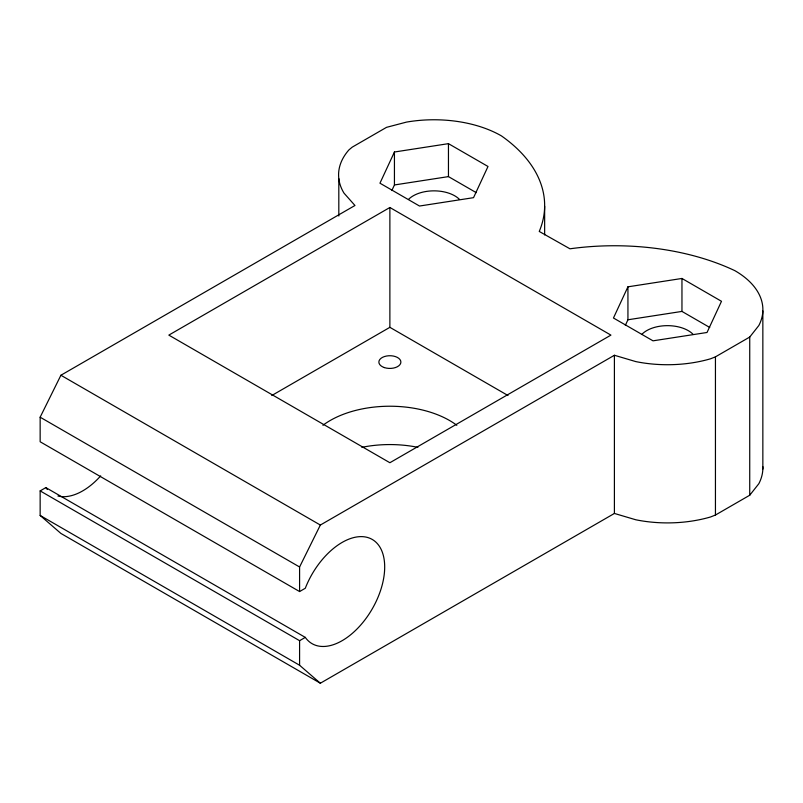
<?xml version="1.0" encoding="UTF-8"?>
<svg xmlns="http://www.w3.org/2000/svg" width="803" height="803" viewBox="0 0 803 803"><rect width="100%" height="100%" fill="white"/><g stroke="black" fill="none" stroke-linecap="round" stroke-linejoin="round"><path stroke-width="1.2" d="M394.434 152.008L379.96 183.194L419.507 206.03L473.529 197.668L488.003 166.482L448.455 143.657L394.434 152.008L394.434 184.961L391.854 190.532M627.936 286.822L613.462 318.008L653.01 340.833L707.021 332.482L721.495 301.296L681.958 278.46L627.936 286.822L627.936 319.775L625.346 325.345M299.589 591.55L40.15 441.76L40.15 417.199L60.908 375.252L354.966 205.488L344.015 193.152A95.396 55.076 0 0 1 348.914 149.91L352.216 147.15L386.514 127.346L406.469 122.106A95.396 55.076 0 0 1 501.433 135.898A189.689 109.519 0 0 1 539.245 231.445L569.959 248.8A189.689 109.519 0 0 1 734.936 270.701A95.396 55.076 0 0 1 758.825 325.536L749.731 337.049L715.443 356.853L710.655 358.76A95.396 55.076 0 0 1 635.775 361.591L614.405 355.267L320.347 525.042L299.589 566.988L299.589 591.55L305.291 588.258A60.175 34.74 -60 0 1 369.49 538.12A60.175 34.74 -60 0 1 369.49 613.392A60.175 34.74 -60 0 1 305.291 637.391L299.589 640.684L40.15 490.894L40.15 515.456L60.908 533.433L320.347 683.223L614.405 513.448L635.775 519.772A95.396 55.076 0 0 0 710.655 516.941L715.443 515.034L749.731 495.23L758.825 483.717A95.396 55.076 0 0 0 762.85 466.643M389.877 207.495L168.831 335.112L389.877 462.729L610.922 335.112L389.877 207.495L389.877 327.323L507.988 395.518M40.15 490.894L45.851 487.602L305.291 637.391M271.775 395.518L389.877 327.323M394.434 184.961L448.455 176.61L476.249 192.65M627.936 319.775L681.958 311.413L709.742 327.463M60.908 375.252L320.347 525.042M40.15 417.199L299.589 566.988M40.15 515.456L299.589 665.245L320.347 683.223M762.85 310.922L762.85 469.103M749.731 337.049L749.731 495.23M715.443 356.853L715.443 515.034M681.958 278.46L681.958 311.413M614.405 355.267L614.405 513.448M544.645 206.291L544.645 234.938M448.455 143.657L448.455 176.61M338.816 178.657L338.816 216.017M299.589 640.684L299.589 665.245M100.686 475.898A60.175 34.74 -60 0 1 57.916 496.013M47.317 489.479A60.175 34.74 -60 0 1 45.851 487.602M361.852 447.331A84.385 48.722 0 0 1 417.901 447.331M322.926 425.289A84.385 48.722 0 0 1 456.827 425.289M408.566 199.325A29.35 16.943 0 0 1 459.406 199.325M642.059 334.128A29.35 16.943 0 0 1 692.899 334.128M384.376 367.583A11.011 6.354 0 0 0 400.888 362.073A11.011 6.354 0 0 0 384.376 356.572A11.011 6.354 0 0 0 384.376 367.583"/></g></svg>
